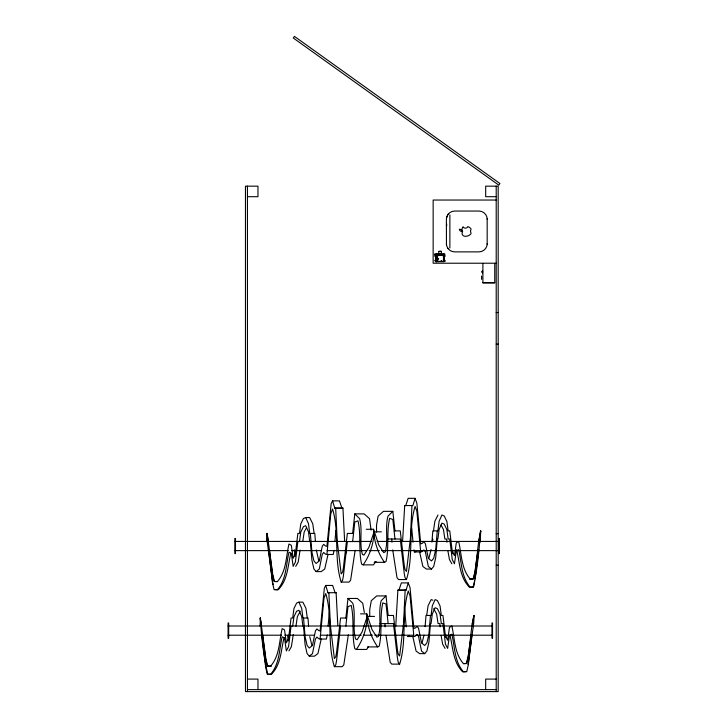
<?xml version="1.0" encoding="UTF-8"?>
<svg xmlns="http://www.w3.org/2000/svg" width="728" height="728" viewBox="0 0 728 728"><rect width="100%" height="100%" fill="white"/><g stroke="black" fill="none" stroke-linecap="round" stroke-linejoin="round"><path stroke-width="1.09" d="M439.048 251.397C437.046 255.291 443.024 255.355 441.086 251.424L439.029 251.469M371.107 530.148L369.533 518.673L364.155 513.886L354.791 513.886L352.643 533.424M395.75 626.253L397.879 590.126L398.908 590.208L401.346 582.9L408.262 582.9L406.069 590.208L405.141 590.126L403.612 622.95L399.636 656.001L398.216 654.144L397.461 650.095L393.448 615.46L387.587 615.46M402.566 541.678L404.695 505.55L405.724 505.623L408.153 498.325L415.069 498.325L412.876 505.623L411.948 505.55L410.419 538.374L406.452 571.425L405.032 569.569L404.268 565.51L400.264 530.885L394.403 530.885M443.498 260.979L443.507 255.473L438.675 255.473A1.429 1.429 0 0 0 437.282 256.593L437.655 261.325L442.97 261.579L443.498 260.979L443.498 256.247L442.851 255.473M487.178 244.299L487.178 218.627M430.476 615.46L428.91 634.097L426.917 642.87L424.706 645.509L421.53 642.951L418.545 628.255L417.08 626.389L415.37 628L413.886 628.391L410.046 587.678L408.262 582.9M437.282 530.885L435.717 549.513L433.724 558.285L431.513 560.933L428.337 558.367L425.361 543.68L423.887 541.805L422.185 543.416L420.702 543.807L416.853 503.103L415.069 498.325M340.558 626.135L336.545 660.76L335.79 664.819L334.37 666.675C326.908 643.024 332.896 617.217 325.753 593.575L323.96 598.352L320.12 639.057L318.637 638.665L316.926 637.055L315.461 638.929L312.476 653.617L309.3 656.183L307.089 653.535L305.096 644.762L303.531 626.135M432.669 541.04L432.823 539.011M374.556 616.407L367.249 616.407C366.876 628.1 363.072 639.866 356.356 649.449L354.827 648.748C351.506 634.598 354.5 619.646 351.187 605.423L347.984 606.597L345.836 626.135M381.372 531.831L374.055 531.831C373.682 543.525 369.879 555.291 363.163 564.873L361.634 564.173C358.312 550.013 361.306 535.071 357.994 520.848L354.791 522.012L352.643 541.559M437.282 260.478L438.565 258.777A1.338 1.338 0 0 1 437.282 257.803M425.106 626.708L426.017 615.46L431.076 615.46L432.323 605.778L435.116 599.599L437.392 600.545L440.049 605.942L441.323 615.46L442.952 615.46L445.445 636.026L447.647 640.249L449.485 627.372L451.842 626.053C454.873 638.82 454.308 653.189 463.436 663.663L466.766 663.49L468.359 656.492L471.971 624.906L473.946 615.46L473.327 626.744M478.014 550.022L474.884 571.908L473.118 578.915L469.414 579.079M478.696 542.487L480.753 530.885L478.778 540.331L475.166 571.908L473.582 578.915L470.243 579.079C461.115 568.614 461.679 554.236 458.658 541.477L456.292 542.797L454.454 555.664L452.261 551.442L449.758 530.885L448.139 530.885L446.856 521.366L444.198 515.97L441.923 515.015L439.139 521.202L437.883 530.885L432.823 530.885L431.913 542.123M478.796 549.54L475.047 578.942M471.89 635.189L468.359 664.619L466.766 671.625L463.436 671.789C454.308 661.324 454.873 646.946 451.842 634.179L449.485 635.499L447.647 648.375L445.445 644.153L442.952 623.596L441.323 623.596L440.049 614.068L437.392 608.672L435.116 607.725L432.323 613.913L431.076 623.596L430.476 623.596L428.91 642.223L426.917 650.996L424.706 653.635L419.61 653.635L416.079 651.078L412.776 636.381M291.064 626.135L288.561 646.692L286.359 650.914L284.521 638.047L282.164 636.727C279.142 649.485 279.707 663.863 270.57 674.328L267.24 674.164L265.647 667.157L261.925 635.58M334.907 541.477L335.936 530.394M328.091 626.062L329.438 611.647M300.082 550.068L298.18 562.116L295.732 566.339M293.275 634.652L291.373 646.692L288.925 650.914M345.836 618.008L347.984 598.462L357.348 598.462L362.726 603.257L364.328 612.512M355.155 550.25L350.614 580.243L349.04 582.091L341.177 582.091C333.715 558.44 339.703 532.632 332.56 508.999L330.767 513.768L326.927 554.481L325.443 554.09L323.733 552.479L322.267 554.345L319.292 569.041L316.116 571.598L313.895 568.959L311.912 560.187L310.337 541.559L309.737 541.559L308.49 531.877L305.705 525.689L303.421 526.635L300.773 532.032L299.49 541.559L297.87 541.559L295.368 562.116L293.166 566.339L291.337 553.462L288.971 552.143C285.949 564.91 286.514 579.288 277.386 589.753L274.046 589.589L272.454 582.582L268.732 551.005M348.348 634.834L343.807 664.819L342.233 666.675L334.37 666.675M452.525 553.699L452.943 550.432M445.855 637.191L446.137 635.007M292.683 626.135L293.966 616.616L296.615 611.22L298.889 610.264L301.683 616.452L302.93 626.135M433.488 530.885L434.88 521.202L437.974 515.015M426.681 615.46L428.064 605.778L431.167 599.599L432.851 600.227M471.007 636.763L468.077 656.492L466.311 663.49L463.536 663.618M468.077 664.619L473.646 623.596L473.646 615.46M302.757 541.559L304.177 532.032L306.634 527.536M295.95 626.135L297.37 616.616L300.309 611.22M480.134 542.16L480.753 530.885M472.29 623.86L473.946 615.46M446.473 218.209L447.01 216.207M334.079 550.35L333.215 554.481L326.927 554.481M327.272 634.925L326.408 639.057L320.12 639.057M328.046 554.345L324.734 569.041L321.212 571.598L316.116 571.598M321.239 638.929L317.927 653.617L314.405 656.183L309.3 656.183M290.827 553.171C287.788 565.72 287.888 579.943 278.205 589.753L274.501 589.589M284.02 637.746C280.972 650.295 281.072 664.518 271.398 674.328L267.695 674.164M428.874 558.285L431.085 549.513M422.067 642.87L423.996 635.189M474.629 581.035L473.118 587.041L469.414 587.214C459.477 577.122 459.859 562.435 456.547 549.604M392.72 549.895L397.006 577.695L398.589 579.552L406.452 579.552C413.904 555.901 407.917 530.093 415.069 506.451L416.853 511.229L420.702 551.933L422.185 551.551L423.887 549.94L425.361 551.806L428.337 566.502L431.513 569.059L433.724 566.42L435.717 557.648L437.282 539.011L437.883 539.011L439.139 529.329L441.923 523.15L444.198 524.096L446.856 529.493L448.139 539.011L449.758 539.011L452.261 559.577L454.454 563.79L456.292 550.923L458.658 549.604C461.679 562.362 461.115 576.74 470.243 587.214L473.582 587.041C477.204 568.559 479.397 549.631 480.453 530.885M386.031 635.562L390.199 662.271L391.773 664.127L399.636 664.127C407.098 640.476 401.11 614.669 408.262 591.036L410.046 595.804L413.886 636.518L415.37 636.126L417.08 634.516L418.545 636.381L421.53 651.078L424.706 653.635M374.055 531.831L368.869 547.42L363.918 555.145L362.389 554.445C359.113 542.779 362.781 530.403 359.632 518.673L354.791 513.886M367.249 616.407L362.062 632.004L357.111 639.721L355.583 639.02C352.297 627.363 355.974 614.987 352.825 603.257L347.984 598.462M344.626 540.913L342.934 508.089L341.905 508.171L339.466 500.864L332.56 500.864L331.158 503.567L326.927 546.355L325.443 545.964L323.733 544.353L322.267 546.218L319.292 560.915L316.116 563.472L313.895 560.833L311.912 552.061L310.337 533.424M337.819 625.498L336.127 592.674L335.098 592.747L332.66 585.449L325.753 585.449L324.351 588.151L320.12 630.93L318.637 630.539L316.926 628.928L315.461 630.794L312.476 645.49L309.3 648.047L307.089 645.408L305.096 636.636L303.531 618.008M447.502 215.197L448.221 214.168M437.892 258.185L437.473 258.34M375.894 561.443L373.446 564.873L363.163 564.873M368.477 646.874L366.639 649.449L356.356 649.449M341.177 582.091L342.597 580.243L343.361 576.185L347.365 541.559L359.75 541.559M394.976 530.885L392.829 511.347L387.988 516.134C384.839 527.864 388.515 540.24 385.239 551.897L383.711 552.597L378.751 544.881L373.564 529.283L366.257 529.283M388.17 615.46L386.022 595.923L381.181 600.709C378.032 612.439 381.709 624.815 378.433 636.481L376.904 637.182L371.944 629.456L366.757 613.859L360.496 613.859M375.876 561.634L374.174 562.325L384.466 562.325L385.995 561.634C389.307 547.474 386.322 532.523 389.635 518.3L392.829 519.474L394.976 539.011M367.367 646.91L377.65 646.91L379.179 646.209C382.5 632.05 379.516 617.107 382.819 602.884L386.022 604.049L388.17 623.596M314.132 533.424L312.749 523.741L309.655 517.562L305.705 517.562L303.421 518.509L300.773 523.905L299.49 533.424L297.87 533.424L295.368 553.99L293.166 558.212L291.337 545.336L288.971 544.016C285.949 556.784 286.514 571.162 277.386 581.626L274.046 581.454L272.454 574.456L269.415 550.413M307.325 618.008L305.942 608.326L302.848 602.138L298.889 602.138L296.615 603.084L293.966 608.49L292.683 618.008L291.064 618.008L288.561 638.565L286.359 642.788L284.521 629.911L282.164 628.592C279.142 641.359 279.707 655.737 270.57 666.202L267.24 666.038L265.647 659.031L262.608 634.989M413.977 549.868L414.405 551.933L416.052 551.551M409.245 636.126L407.598 636.518L413.886 636.518M332.56 500.864L334.753 508.171L342.934 508.089M325.753 585.449L327.946 592.747L328.865 592.674L330.394 625.498L334.37 658.54L335.79 656.692L336.545 652.634L340.558 618.008L346.419 618.008M466.311 671.625L462.608 671.789C452.934 661.98 453.034 647.747 449.986 635.207M247.438 196.697L257.967 196.697L257.967 186.168L245.463 186.168L245.463 691.6L498.18 691.6L498.18 186.168L485.676 186.168L485.676 196.697L496.205 196.697M496.332 200.036L433.151 200.036L433.151 263.218L496.332 263.218M436.272 254.391L443.661 254.391M442.797 255.328L437.164 255.328L437.164 260.406M443.661 256.274L445.154 256.274L444.69 253.917L434.789 253.854L434.789 256.265L435.681 256.265L435.681 260.415L434.789 260.415L435.735 261.652L436.272 261.734L436.272 253.854M443.661 260.433L445.154 260.415L445.017 261.479L436.09 261.734M436.272 260.588L436.591 254.391M441.05 260.697L441.796 260.697M440.968 261.425L441.96 261.425M482.892 282.619L494.74 282.619M496.205 312.521L498.18 312.521M496.205 344.116L498.18 344.116M404.695 505.55L411.948 505.55M334.753 508.171L341.905 508.171M392.829 511.347L383.465 511.347L378.096 516.134L376.494 525.389L376.585 532.041M266.867 541.559L267.167 533.424L272.745 574.456L274.501 581.454L277.286 581.581M353.226 533.424L347.365 533.424L343.361 568.058L342.597 572.108L341.177 573.964L337.201 540.913L335.681 508.089M496.205 533.651L498.18 533.651M387.979 539.011L400.264 539.011L404.268 573.637L405.032 577.695L406.452 579.552M234.88 541.432L346.346 541.432M352.034 541.432L371.362 541.432M377.049 541.432L498.753 541.432M234.88 550.623L288.334 550.623M291.746 550.623L321.321 550.623M327.009 550.623L366.812 550.623M369.087 550.623L379.324 550.623M381.599 550.623L498.753 550.623M414.405 551.933L420.702 551.933M496.205 565.237L498.18 565.237M431.513 569.059L426.417 569.059L422.886 566.502L419.583 551.806M397.879 590.126L405.141 590.126M398.908 590.208L406.069 590.208M327.946 592.747L336.127 592.674M386.022 595.923L376.658 595.923L371.289 600.709L369.688 609.964L369.769 616.616M260.06 626.135L260.36 618.008L265.929 659.031L267.695 666.038L271.398 666.202M380.107 623.596L393.448 623.596L397.461 658.221L398.216 662.271L399.636 664.127M228.073 626.007L491.946 626.007M228.073 635.207L281.527 635.207M284.939 635.207L314.514 635.207M320.202 635.207L361.143 635.207M363.418 635.207L372.518 635.207M374.793 635.207L413.468 635.207M415.743 635.207L491.946 635.207M247.438 679.097L257.967 679.097L257.967 689.625M496.205 679.097L485.676 679.097L485.676 689.625M247.438 689.625L496.205 689.625M451.888 563.79L449.449 559.577L447.866 550.723M445.081 648.375L442.642 644.153L441.059 635.298M448.221 248.767L447.502 247.738M384.466 562.325C377.75 552.743 373.946 540.977 373.564 529.283M377.65 646.91C370.943 637.328 367.13 625.552 366.757 613.859M440.995 524.997L443.443 529.493L444.872 539.011L446.674 539.011L446.992 542.205M433.697 608.672L436.636 614.068L438.065 623.596L439.858 623.596L440.185 626.781M305.705 517.562L308.49 523.741L309.737 533.424L314.805 533.424L315.406 541.541M298.889 602.138L301.683 608.326L302.93 618.008L307.99 618.008L308.59 626.125M318.755 560.833L316.307 549.949M309.737 636.636L311.939 645.408M272.745 582.582L273.246 584.584M267.449 673.163C263.545 655.064 261.343 636.436 260.36 618.008M266.867 533.424L268.523 541.823M260.06 618.008L261.507 625.352M272.581 581.481L267.167 541.559L267.167 533.424M345.791 549.731L346.219 553.034M294.258 549.704L295.104 556.247M287.587 635.371L288.288 640.822M411.693 527.855L413.031 542.26M404.368 606.888L406.224 626.844M391.719 539.011L391.964 542.269M384.912 623.596L385.158 626.854M487.232 219.337A8.29 8.29 0 0 0 478.933 211.047L454.681 211.047A8.29 8.29 0 0 0 446.391 219.337L446.455 244.599M499.353 538.401L499.353 553.653M498.753 538.401L498.753 553.653M496.205 186.168L496.205 691.6M494.74 263.6L494.74 282.955L482.892 282.955L482.892 263.6M492.547 622.977L492.547 638.238M491.946 622.977L491.946 638.238M482.564 270.479L482.564 273.109M482.236 271.007L482.236 272.581M481.909 271.562L481.909 272.035M481.581 276.039L481.581 279.334M449.868 214.924L449.868 248.002M446.61 223.869L446.61 226.099M446.501 223.869L446.501 226.099M444.262 256.274L444.262 260.433M443.661 253.854L443.661 261.734M442.424 254.391L437.601 254.391M441.241 254.391L438.757 254.391M247.438 186.168L247.438 691.6M235.481 538.401L235.481 553.653M234.88 538.401L234.88 553.653M228.674 622.977L228.674 638.238M228.073 622.977L228.073 638.238M446.391 243.589A8.29 8.29 0 0 0 454.681 251.879L478.933 251.879A8.29 8.29 0 0 0 487.232 243.589M462.953 227.1A3.039 3.039 0 0 0 462.371 230.621A1.738 1.738 0 0 1 462.371 232.168A2.712 2.712 0 0 0 462.953 235.362A3.485 3.485 0 0 0 465.183 236.291A7.289 7.289 0 0 0 470.552 234.243A1.465 1.465 0 0 0 470.861 232.56A3.185 3.185 0 0 1 470.861 229.848A1.256 1.256 0 0 0 470.898 228.865A1.993 1.993 0 0 0 470.379 228.146A7.844 7.844 0 0 0 469.596 227.518A5.997 5.997 0 0 0 467.831 226.617A2.666 2.666 0 0 1 463.144 226.954M434.989 254.509L435.517 254.727L435.016 254.436M435.371 260.824L435.89 260.961L435.371 260.824M443.889 254.318L444.335 254.436L443.889 254.318M443.98 260.842L444.453 260.97L443.998 260.779M294.449 36.4L293.293 38.002L498.78 185.121L499.927 183.511L294.449 36.4M441.268 251.342L438.784 251.506L441.268 251.342M459.377 229.32A2.73 2.73 0 0 0 462.18 231.586A2.484 2.484 0 0 0 459.377 229.32"/></g></svg>
